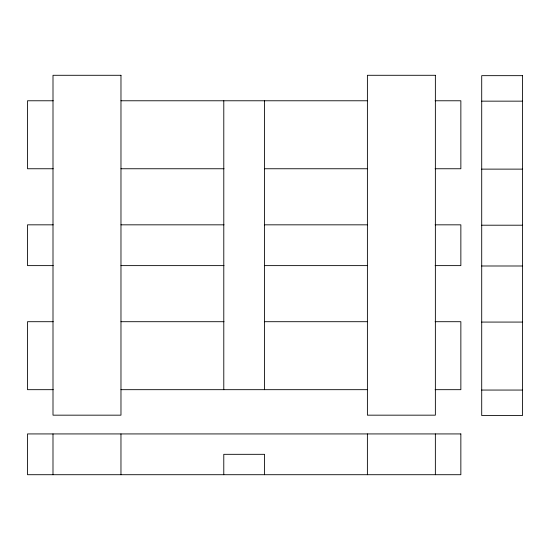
<?xml version="1.0" encoding="UTF-8"?>
<svg xmlns="http://www.w3.org/2000/svg" width="550" height="550" viewBox="0 0 550 550"><rect width="100%" height="100%" fill="white"/><g stroke="black" fill="none" stroke-linecap="round" stroke-linejoin="round"><path stroke-width="0.82" d="M53.254 100.774L27.507 100.774L27.507 168.754L53.254 168.754M120.973 100.774L367.393 100.774M435.119 100.774L460.859 100.774L460.859 168.754L435.119 168.754M481.711 101.152L522.5 101.152M120.973 168.754L224.015 168.754M264.351 168.754L367.393 168.754M481.711 169.125L522.5 169.125M53.254 224.833L27.507 224.833L27.507 265.623L53.254 265.623M120.973 224.833L224.015 224.833M264.351 224.833L367.393 224.833M435.119 224.833L460.859 224.833L460.859 265.623L435.119 265.623M481.711 225.204L522.5 225.204M120.973 265.623L224.015 265.623M264.351 265.623L367.393 265.623M481.711 265.994L522.5 265.994M53.254 321.702L27.507 321.702L27.507 389.675L53.254 389.675M120.973 321.702L224.015 321.702M264.351 321.702L367.393 321.702M435.119 321.702L460.859 321.702L460.859 389.675L435.119 389.675M481.711 322.073L522.5 322.073M120.973 389.675L367.393 389.675M481.711 390.053L522.5 390.053M435.359 433.929L435.359 474.712M367.386 433.929L367.386 474.712M264.577 100.774L264.577 389.675M264.571 474.712L264.571 454.321L223.781 454.321L223.781 474.712M223.788 100.774L223.788 389.675M120.966 433.929L120.966 474.712M52.992 433.929L52.992 474.712M120.973 75.288L52.999 75.288L52.999 415.168L120.973 415.168L120.973 75.288M435.366 75.288L367.393 75.288L367.393 415.168L435.366 415.168L435.366 75.288M522.5 75.659L481.711 75.659L481.711 415.539L522.5 415.539L522.5 75.659M460.852 433.929L27.5 433.929L27.5 474.712L460.852 474.712L460.852 433.929"/></g></svg>
